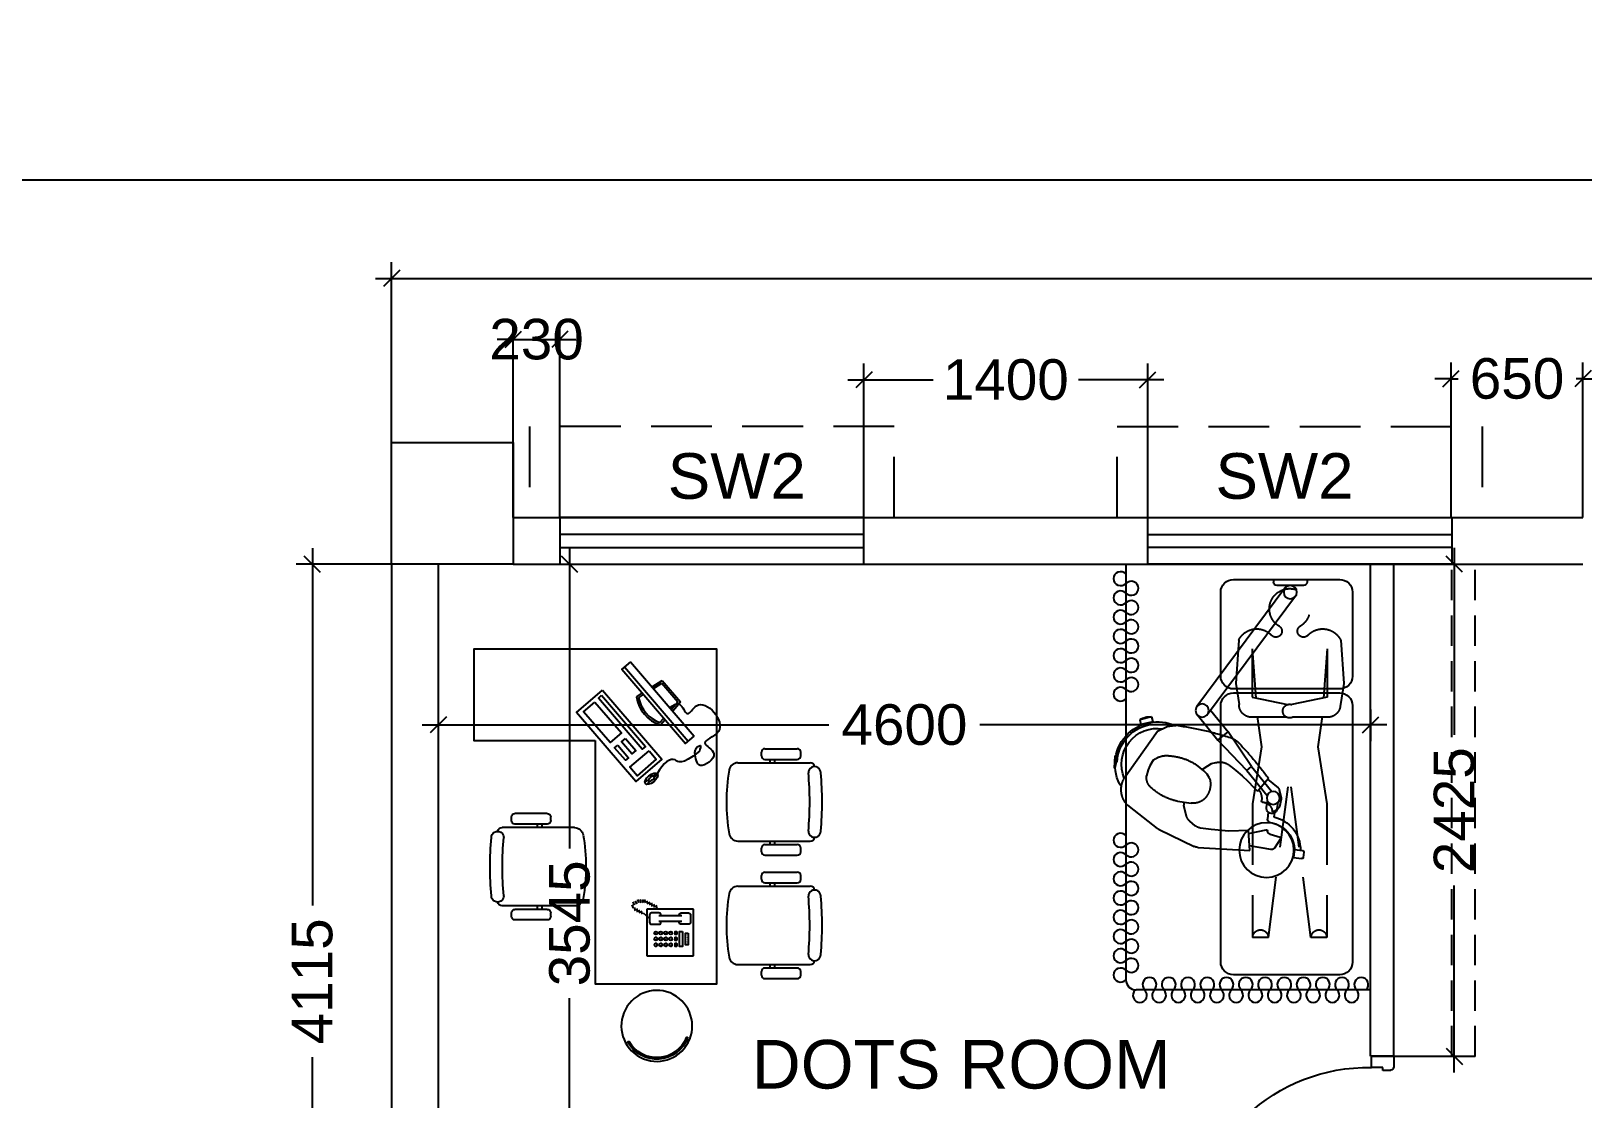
# Model space of a CAD drawing. Extents: x 6345096 to 6738923, y -6490958 to -6305885.
# Drawn here: x 6540260 to 6547917, y -6422281 to -6417014 of the extents above; entities that cross this region are included whole.
import ezdxf
from ezdxf.enums import TextEntityAlignment as Align

# ---------------------------------------------------------------- set-up
doc = ezdxf.new("R2010")
doc.units = 0
doc.header["$LTSCALE"] = 600
doc.header["$MEASUREMENT"] = 0
doc.header["$PDMODE"] = 35
doc.linetypes.add('DASHED', pattern=[0.75, 0.5, -0.25])
doc.linetypes.add('HIDDEN', pattern=[0.375, 0.25, -0.125])
doc.layers.get('0').update_dxf_attribs({"linetype": 'CONTINUOUS'})
doc.layers.get('Defpoints').update_dxf_attribs({"linetype": 'CONTINUOUS'})
for name, color, linetype in [('chajja', 7, 'CONTINUOUS'), ('DIM-TEXT', 8, 'CONTINUOUS'), ('DOOR', 32, 'CONTINUOUS'), ('furniture', 33, 'CONTINUOUS'), ('HS', 251, 'CONTINUOUS'), ('joinery', 7, 'CONTINUOUS'), ('LA-column', 3, 'CONTINUOUS'), ('REVISIONS', 6, 'CONTINUOUS'), ('TEXT', 6, 'CONTINUOUS'), ('Walls', 7, 'CONTINUOUS'), ('WIN', 151, 'CONTINUOUS'), ('Working Dim', 5, 'CONTINUOUS')]:
    doc.layers.add(name, color=color, linetype=linetype)
doc.styles.add('ari', font='arial.ttf')
doc.styles.add('ARIAL', font='arial.ttf')
doc.styles.add('RT', font='romant.shx')
doc.dimstyles.new('int. dim', dxfattribs={"dimtxt": 200, "dimasz": 80, "dimexe": 80, "dimexo": 0, "dimgap": 70, "dimtad": 0, "dimdec": 0, "dimzin": 12, "dimdsep": 46, "dimtxsty": 'ari', "dimblk": 'OBLIQUE', "dimcen": 2, "dimdle": 80, "dimclrd": 256, "dimclre": 256, "dimclrt": 6, "dimadec": 0, "dimazin": 0, "dimtfac": 1, "dimtdec": 0, "dimtix": 1, "dimtmove": 2, "dimatfit": 3, "dimfxl": 1, "dimtolj": 1, "dimtzin": 0, "dimlwd": -1, "dimlwe": -1, "dimarcsym": 0})
doc.dimstyles.new('TEXT', dxfattribs={"dimscale": 0, "dimtxt": 600, "dimasz": 300, "dimexe": 300, "dimexo": 30, "dimgap": 50, "dimtad": 0, "dimdec": 0, "dimzin": 0, "dimdsep": 46, "dimtxsty": 'RT', "dimblk": 'OBLIQUE', "dimcen": 0.09, "dimdle": 300, "dimclrd": 256, "dimclre": 256, "dimclrt": 170, "dimadec": 0, "dimazin": 0, "dimtfac": 1, "dimtdec": 0, "dimtofl": 0, "dimtmove": 2, "dimatfit": 3, "dimfxl": 1, "dimfrac": 2, "dimtolj": 1, "dimtzin": 0, "dimlwd": -1, "dimlwe": -1, "dimarcsym": 0})

# ---------------------------------------------------------------- blocks, each defined once
blk = doc.blocks.new('_Oblique')
at = {"color": 0, "linetype": 'ByBlock', "lineweight": -2}
blk.add_line((-0.5, -0.5), (0.5, 0.5), dxfattribs=at)
blk = doc.blocks.new('*D258')
at = {"layer": 'Defpoints', "color": 0, "linetype": 'Continuous', "transparency": 16777216}
for p in [(6572959.3, -6417748.1), (6531899.4, -6418433.8, -2.1), (6572959.3, -6418963.8, -0.3)]:
    blk.add_point(p, dxfattribs=at)
at = {"layer": 'DIM-TEXT', "transparency": 16777216}
for p, q in [((6531899.4, -6418433.8), (6531899.4, -6417448.1)), ((6572959.3, -6418963.8), (6572959.3, -6417448.1)), ((6531599.4, -6417748.1), (6548138.2, -6417748.1)), ((6573259.3, -6417748.1), (6556720.5, -6417748.1))]:
    blk.add_line(p, q, dxfattribs=at)
at = {"layer": 'DIM-TEXT', "linetype": 'Continuous', "transparency": 16777216, "xscale": 300, "yscale": 300, "zscale": 300, "rotation": 180}
blk.add_blockref('_Oblique', (6531899.4, -6417748.1), dxfattribs=at)
at = {"layer": 'DIM-TEXT', "linetype": 'Continuous', "transparency": 16777216, "xscale": 300, "yscale": 300, "zscale": 300}
blk.add_blockref('_Oblique', (6572959.3, -6417748.1), dxfattribs=at)
at = {"layer": 'DIM-TEXT', "color": 170, "linetype": 'Continuous', "transparency": 16777216, "insert": (6552429.4, -6417748.1), "char_height": 750, "attachment_point": 5, "style": 'ari'}
blk.add_mtext('\\A1;{\\H1.067x;OPD - T.B. / C.D.}', dxfattribs=at)
blk = doc.blocks.new('*D262')
at = {"layer": 'Defpoints', "color": 0, "linetype": 'Continuous', "transparency": 16777216}
for p in [(6572959.5, -6413895.7, 5.8), (6532049.4, -6414394.7, -1), (6572959.5, -6415772.4)]:
    blk.add_point(p, dxfattribs=at)
at = {"layer": 'DIM-TEXT', "transparency": 16777216}
for p, q in [((6572959.5, -6413895.7), (6572959.5, -6416072.4)), ((6532049.4, -6414394.7), (6532049.4, -6416072.4)), ((6531749.4, -6415772.4), (6537340.4, -6415772.4)), ((6573259.5, -6415772.4), (6570917.2, -6415772.4))]:
    blk.add_line(p, q, dxfattribs=at)
at = {"layer": 'DIM-TEXT', "linetype": 'Continuous', "transparency": 16777216, "xscale": 300, "yscale": 300, "zscale": 300, "rotation": 180}
blk.add_blockref('_Oblique', (6532049.4, -6415772.4), dxfattribs=at)
at = {"layer": 'DIM-TEXT', "linetype": 'Continuous', "transparency": 16777216, "xscale": 300, "yscale": 300, "zscale": 300}
blk.add_blockref('_Oblique', (6572959.5, -6415772.4), dxfattribs=at)
at = {"layer": 'DIM-TEXT', "color": 170, "linetype": 'Continuous', "transparency": 16777216, "insert": (6554128.8, -6415995.2), "char_height": 750, "attachment_point": 5, "style": 'ari'}
blk.add_mtext('\\A1;{\\H1.067x;RADIOLOGY (X-RAY,FLUOROSCOPY & ULTRASOUND ROOMS)}', dxfattribs=at)
blk = doc.blocks.new('*D776')
at = {"layer": 'Defpoints', "color": 0, "transparency": 16777216}
for p in [(6542656.5, -6419643.7, 2.1), (6542656.5, -6423186.2, 1.7), (6542917.7, -6423186.2)]:
    blk.add_point(p, dxfattribs=at)
at = {"layer": 'Working Dim', "transparency": 16777216}
for p, q in [((6542917.7, -6419563.7), (6542917.7, -6421045.6)), ((6542656.5, -6419643.7), (6542997.7, -6419643.7)), ((6542917.7, -6423266.2), (6542917.7, -6421784.3)), ((6542656.5, -6423186.2), (6542997.7, -6423186.2))]:
    blk.add_line(p, q, dxfattribs=at)
at = {"layer": 'Working Dim', "transparency": 16777216, "xscale": 80, "yscale": 80, "zscale": 80}
for p, rotation in [((6542917.7, -6419643.7), 90), ((6542917.7, -6423186.2), 270)]:
    blk.add_blockref('_Oblique', p, dxfattribs=dict(at, rotation=rotation))
at = {"layer": 'Working Dim', "color": 6, "transparency": 16777216, "insert": (6542917.7, -6421415), "char_height": 200, "attachment_point": 5, "rotation": 90, "style": 'ari'}
blk.add_mtext('\\A1;3545', dxfattribs=at)
blk = doc.blocks.new('*D1108')
at = {"layer": 'Defpoints', "color": 0, "transparency": 16777216}
for p in [(6572729.5, -6418233.7), (6542039.4, -6419043.7, 2.1), (6572729.5, -6419043.7)]:
    blk.add_point(p, dxfattribs=at)
at = {"layer": 'Working Dim', "transparency": 16777216}
for p, q in [((6542039.4, -6419043.7), (6542039.4, -6418153.7)), ((6572729.5, -6419043.7), (6572729.5, -6418153.7)), ((6541959.4, -6418233.7), (6556938.6, -6418233.7)), ((6572809.5, -6418233.7), (6557830.4, -6418233.7))]:
    blk.add_line(p, q, dxfattribs=at)
at = {"layer": 'Working Dim', "transparency": 16777216, "xscale": 80, "yscale": 80, "zscale": 80, "rotation": 180}
blk.add_blockref('_Oblique', (6542039.4, -6418233.7), dxfattribs=at)
at = {"layer": 'Working Dim', "transparency": 16777216, "xscale": 80, "yscale": 80, "zscale": 80}
blk.add_blockref('_Oblique', (6572729.5, -6418233.7), dxfattribs=at)
at = {"layer": 'Working Dim', "color": 6, "transparency": 16777216, "insert": (6557384.5, -6418233.7), "char_height": 200, "attachment_point": 5, "style": 'ari'}
blk.add_mtext('\\A1;30690', dxfattribs=at)
blk = doc.blocks.new('*D1109')
at = {"layer": 'Defpoints', "color": 0, "transparency": 16777216}
for p in [(6542869.4, -6418534.7), (6542639.4, -6419413.7, 2.1), (6542869.4, -6419413.8, -1.3)]:
    blk.add_point(p, dxfattribs=at)
at = {"layer": 'Working Dim', "transparency": 16777216}
for p, q in [((6542639.4, -6419413.7), (6542639.4, -6418454.7)), ((6542869.4, -6419413.8), (6542869.4, -6418454.7)), ((6542639.4, -6418534.7), (6542559.4, -6418534.7)), ((6542639.4, -6418534.7), (6542869.4, -6418534.7)), ((6542869.4, -6418534.7), (6542949.4, -6418534.7))]:
    blk.add_line(p, q, dxfattribs=at)
at = {"layer": 'Working Dim', "transparency": 16777216, "xscale": 80, "yscale": 80, "zscale": 80}
blk.add_blockref('_Oblique', (6542639.4, -6418534.7), dxfattribs=at)
at = {"layer": 'Working Dim', "transparency": 16777216, "xscale": 80, "yscale": 80, "zscale": 80, "rotation": 180}
blk.add_blockref('_Oblique', (6542869.4, -6418534.7), dxfattribs=at)
at = {"layer": 'Working Dim', "color": 6, "transparency": 16777216, "insert": (6542754.4, -6418534.7), "char_height": 200, "attachment_point": 5, "style": 'ari'}
blk.add_mtext('\\A1;230', dxfattribs=at)
blk = doc.blocks.new('*D1112')
at = {"layer": 'Defpoints', "color": 0, "transparency": 16777216}
for p in [(6546984.4, -6419643.3, 1.7), (6547282, -6419643.3), (6546984.4, -6422070.8, 1.7)]:
    blk.add_point(p, dxfattribs=at)
at = {"layer": 'Working Dim', "transparency": 16777216}
for p, q in [((6547282, -6419563.3), (6547282, -6420485.9)), ((6546984.4, -6419643.3), (6547362, -6419643.3)), ((6547282, -6422150.8), (6547282, -6421228.1)), ((6546984.4, -6422070.8), (6547362, -6422070.8))]:
    blk.add_line(p, q, dxfattribs=at)
at = {"layer": 'Working Dim', "transparency": 16777216, "xscale": 80, "yscale": 80, "zscale": 80}
for p, rotation in [((6547282, -6419643.3), 90), ((6547282, -6422070.8), 270)]:
    blk.add_blockref('_Oblique', p, dxfattribs=dict(at, rotation=rotation))
at = {"layer": 'Working Dim', "color": 6, "transparency": 16777216, "insert": (6547282, -6420857), "char_height": 200, "attachment_point": 5, "rotation": 90, "style": 'ari'}
blk.add_mtext('\\A1;2425', dxfattribs=at)
blk = doc.blocks.new('*D1229')
at = {"layer": 'Defpoints', "color": 0, "transparency": 16777216}
for p in [(6541648.4, -6419643.8), (6542039.4, -6419643.8, 2.6), (6542039.4, -6423758.7)]:
    blk.add_point(p, dxfattribs=at)
at = {"layer": 'Working Dim', "transparency": 16777216}
for p, q in [((6541648.4, -6419563.8), (6541648.4, -6421327.8)), ((6542039.4, -6419643.8), (6541568.4, -6419643.8)), ((6541648.4, -6423838.7), (6541648.4, -6422074.6)), ((6542039.4, -6423758.7), (6541568.4, -6423758.7))]:
    blk.add_line(p, q, dxfattribs=at)
at = {"layer": 'Working Dim', "transparency": 16777216, "xscale": 80, "yscale": 80, "zscale": 80}
for p, rotation in [((6541648.4, -6419643.8), 90), ((6541648.4, -6423758.7), 270)]:
    blk.add_blockref('_Oblique', p, dxfattribs=dict(at, rotation=rotation))
at = {"layer": 'Working Dim', "color": 6, "transparency": 16777216, "insert": (6541648.4, -6421701.2), "char_height": 200, "attachment_point": 5, "rotation": 90, "style": 'ari'}
blk.add_mtext('\\A1;4115', dxfattribs=at)
blk = doc.blocks.new('*D1230')
at = {"layer": 'Defpoints', "color": 0, "transparency": 16777216}
for p in [(6545769.4, -6418734), (6544369.4, -6419413.8, -1.3), (6545769.4, -6419413.7, 1.7)]:
    blk.add_point(p, dxfattribs=at)
at = {"layer": 'Working Dim', "transparency": 16777216}
for p, q in [((6544369.4, -6419413.8), (6544369.4, -6418654)), ((6545769.4, -6419413.7), (6545769.4, -6418654)), ((6544289.4, -6418734), (6544710.6, -6418734)), ((6545849.4, -6418734), (6545428.3, -6418734))]:
    blk.add_line(p, q, dxfattribs=at)
at = {"layer": 'Working Dim', "transparency": 16777216, "xscale": 80, "yscale": 80, "zscale": 80, "rotation": 180}
blk.add_blockref('_Oblique', (6544369.4, -6418734), dxfattribs=at)
at = {"layer": 'Working Dim', "transparency": 16777216, "xscale": 80, "yscale": 80, "zscale": 80}
blk.add_blockref('_Oblique', (6545769.4, -6418734), dxfattribs=at)
at = {"layer": 'Working Dim', "color": 6, "transparency": 16777216, "insert": (6545069.4, -6418734), "char_height": 200, "attachment_point": 5, "style": 'ari'}
blk.add_mtext('\\A1;1400', dxfattribs=at)
blk = doc.blocks.new('*D1231')
at = {"layer": 'Defpoints', "color": 0, "transparency": 16777216}
for p in [(6547916.9, -6418728.5), (6547266.4, -6419413.7, 1.7), (6547916.9, -6419413.7, 2.1)]:
    blk.add_point(p, dxfattribs=at)
at = {"layer": 'Working Dim', "transparency": 16777216}
for p, q in [((6547266.4, -6419413.7), (6547266.4, -6418648.5)), ((6547916.9, -6419413.7), (6547916.9, -6418648.5)), ((6547266.4, -6418728.5), (6547186.4, -6418728.5)), ((6547266.4, -6418728.5), (6547300.5, -6418728.5)), ((6547916.9, -6418728.5), (6547882.8, -6418728.5)), ((6547916.9, -6418728.5), (6547996.9, -6418728.5))]:
    blk.add_line(p, q, dxfattribs=at)
at = {"layer": 'Working Dim', "transparency": 16777216, "xscale": 80, "yscale": 80, "zscale": 80}
blk.add_blockref('_Oblique', (6547266.4, -6418728.5), dxfattribs=at)
at = {"layer": 'Working Dim', "transparency": 16777216, "xscale": 80, "yscale": 80, "zscale": 80, "rotation": 180}
blk.add_blockref('_Oblique', (6547916.9, -6418728.5), dxfattribs=at)
at = {"layer": 'Working Dim', "color": 6, "transparency": 16777216, "insert": (6547591.7, -6418728.5), "char_height": 200, "attachment_point": 5, "style": 'ari'}
blk.add_mtext('\\A1;650', dxfattribs=at)
blk = doc.blocks.new('1000')
at = {"layer": 'DOOR'}
for p, q in [((0, -100), (0, 0)), ((0, 0), (49.7, 0)), ((49.7, 0), (49.7, -2.2)), ((63.2, -49.5), (49.7, -49.5)), ((49.7, -49.5), (49.7, -100)), ((63.2, -13.5), (61, -13.5)), ((63.2, -13.5), (63.2, -49.5)), ((836.8, -13.5), (836.8, -49.5)), ((836.8, -13.5), (839, -13.5)), ((836.8, -49.5), (850.3, -49.5)), ((850.3, 0), (850.3, -2.2)), ((900, 0), (850.3, 0)), ((850.3, -49.5), (850.3, -100)), ((900, -100), (900, 0)), ((49.7, -100), (0, -100)), ((49.7, -100), (49.7, -900.6)), ((100.2, -100), (49.7, -100)), ((100.2, -900.6), (100.2, -100)), ((850.3, -100), (900, -100)), ((49.7, -900.6), (100.2, -900.6))]:
    blk.add_line(p, q, dxfattribs=at)
for centre, major_axis, start_param, end_param in [((49.7, -13.5), (-7.95, 7.95), 3.926991, 5.497787), ((850.3, -13.5), (7.95, 7.95), 0.785398, 2.356194)]:
    blk.add_ellipse(centre, major_axis=major_axis, ratio=1, start_param=start_param, end_param=end_param, dxfattribs=at)
at = {"layer": 'DOOR', "color": 145}
blk.add_ellipse((64.3, -115.3), major_axis=(-519.7, 589.8), ratio=1, start_param=2.464943, end_param=4.009476, dxfattribs=at)
blk = doc.blocks.new('*D1795')
at = {"layer": 'Defpoints', "color": 0, "transparency": 16777216}
for p in [(6542269.4, -6420359.9), (6546869.4, -6420359.9, 1.7), (6546869.4, -6420435.8)]:
    blk.add_point(p, dxfattribs=at)
at = {"layer": 'Working Dim', "transparency": 16777216}
for p, q in [((6542269.4, -6420359.9), (6542269.4, -6420515.8)), ((6546869.4, -6420359.9), (6546869.4, -6420515.8)), ((6542189.4, -6420435.8), (6544197.1, -6420435.8)), ((6546949.4, -6420435.8), (6544941.8, -6420435.8))]:
    blk.add_line(p, q, dxfattribs=at)
at = {"layer": 'Working Dim', "transparency": 16777216, "xscale": 80, "yscale": 80, "zscale": 80, "rotation": 180}
blk.add_blockref('_Oblique', (6542269.4, -6420435.8), dxfattribs=at)
at = {"layer": 'Working Dim', "transparency": 16777216, "xscale": 80, "yscale": 80, "zscale": 80}
blk.add_blockref('_Oblique', (6546869.4, -6420435.8), dxfattribs=at)
at = {"layer": 'Working Dim', "color": 6, "transparency": 16777216, "insert": (6544569.4, -6420435.8), "char_height": 200, "attachment_point": 5, "style": 'ari'}
blk.add_mtext('\\A1;4600', dxfattribs=at)
blk = doc.blocks.new('A$C75CE7277')
at = {"layer": 'furniture'}
for p, q in [((164.9, 368), (173.5, 425.3)), ((173.5, 425.3), (312.5, 425.3)), ((174.9, 366.5), (182.3, 415.1)), ((182.3, 415.1), (303.8, 415.1)), ((311.1, 366.5), (303.8, 415.1)), ((321.1, 368), (312.5, 425.3)), ((0, 366.5), (486, 366.5)), ((0, 328), (486, 328)), ((151, 276.3), (156.3, 311.3)), ((162, 281.4), (166.3, 309.8)), ((324, 281.4), (319.7, 309.8)), ((335, 276.3), (329.7, 311.3))]:
    blk.add_line(p, q, dxfattribs=at)
blk.add_lwpolyline([(0, 366.5), (0, 309.8), (486, 309.8), (486, 366.5)], dxfattribs=at)
for points in [[(16.8, 170.4), (469.2, 170.4), (469.2, 0), (16.8, 0)], [(33.1, 150.1), (368, 150.1), (368, 128.6), (33.1, 128.6)], [(36.9, 102.3), (239, 102.3), (239, 28.6), (36.9, 28.6)], [(272.6, 100.6), (351.4, 100.6), (351.4, 73.9), (272.6, 73.9)], [(395.2, 149.3), (450.8, 149.3), (450.8, 23.5), (395.2, 23.5)], [(273, 49.4), (355.1, 49.4), (355.1, 29.5), (273, 29.5)]]:
    blk.add_lwpolyline(points, close=True, dxfattribs=at)
for centre, radius, start, end in [((243, 418.7), 169.5, 237.13025, 302.86975), ((243, 418.7), 159.4, 239.46113, 300.53887), ((489.9, 66.1), 13.2, 37.53467, 89.17477), ((526.4, 66.1), 13.3, 89.25987, 139.57731)]:
    blk.add_arc(centre, radius, start, end, dxfattribs=at)
for centre, major_axis, ratio in [((508.2, 67.5), (-0.5, -38), 0.504094), ((508.6, 93.5), (-0.2, -12), 0.321688), ((508.4, 89.7), (-0.03, -4.1), 0.266102)]:
    blk.add_ellipse(centre, major_axis=major_axis, ratio=ratio, dxfattribs=at)
for points in [[(300.6, 366.5), (318.7, 414), (379.3, 414), (379.3, 472.2), (547.5, 472.2), (547.5, 383.5), (615.5, 383.5), (615.5, 294.8), (550.5, 316.5)], [(550.5, 316.5), (537.8, 336.7), (541, 358.3), (559.8, 337.1)], [(505.3, 86.6), (500.3, 74.4), (503.5, 48.2), (499.4, 33.4)], [(511.6, 86.5), (516.3, 74.7), (512.3, 48.1), (516.1, 33.2)]]:
    blk.add_spline(points, degree=3, dxfattribs=at)
blk.add_open_spline([(559.8, 337.1), (556.6, 218.6), (490.6, 234.2), (486.6, 163.4), (508.7, 105.5)], degree=3, knots=[0, 0, 0, 0, 1.558339, 3.964451, 3.964451, 3.964451, 3.964451], dxfattribs=at)
blk = doc.blocks.new('A$C5D0630F4')
at = {"layer": 'furniture', "color": 8}
for p, q in [((-836.8, 1624.8), (-996.6, 1624.8)), ((-702.9, 1555.2), (-1060, 1555.2)), ((-1013.8, 1607.6), (-1013.8, 1589.5)), ((-836.8, 1572.3), (-996.6, 1572.3)), ((-885.4, 1572.3), (-885.4, 1555.2)), ((-862.1, 1572.3), (-862.1, 1555.2)), ((-819.6, 1607.6), (-819.6, 1589.5)), ((-484.4, 1512.3), (-484.4, 1282.3)), ((-254.1, 1512.3), (-484.4, 1512.3)), ((-254.1, 1282.3), (-254.1, 1512.3)), ((-427.3, 1342.6), (-313, 1342.6)), ((-427.3, 1314.5), (-313, 1314.5)), ((-267.8, 1328.5), (-237.9, 1302)), ((-232.3, 1307.6), (-226.7, 1290.8)), ((-221.1, 1302), (-215.5, 1285.2)), ((219.7, 1318.3), (219.7, 1300.2)), ((236.9, 1335.5), (396.7, 1335.5)), ((413.9, 1318.3), (413.9, 1300.2)), ((-484.4, 1282.3), (-254.1, 1282.3)), ((-305.2, 1279.6), (-299.6, 1262.7)), ((-294, 1274), (-288.4, 1257.1)), ((-282.8, 1268.3), (-277.1, 1251.5)), ((-271.5, 1262.7), (-265.9, 1245.9)), ((-260.3, 1257.1), (-254.7, 1240.3)), ((-249.1, 1251.5), (-243.5, 1234.7)), ((-237.9, 1251.5), (-232.3, 1234.7)), ((-226.7, 1251.5), (-221.1, 1234.7)), ((-215.5, 1251.5), (-209.9, 1234.7)), ((-209.9, 1296.4), (-204.3, 1279.6)), ((-204.3, 1257.1), (-198.7, 1240.3)), ((-198.7, 1290.8), (-193.1, 1274)), ((-193.1, 1262.7), (-187.5, 1245.9)), ((-188.1, 1277.2), (-182.5, 1260.4)), ((103, 1265.9), (460.1, 1265.9)), ((236.9, 1283), (396.7, 1283)), ((262.2, 1283), (262.2, 1265.9)), ((285.5, 1283), (285.5, 1265.9)), ((-702.9, 1169.1), (-1060, 1169.1)), ((-836.8, 1152), (-996.6, 1152)), ((-885.4, 1169.1), (-885.4, 1152)), ((-862.1, 1169.1), (-862.1, 1152)), ((-1013.8, 1134.9), (-1013.8, 1116.7)), ((-836.8, 1099.5), (-996.6, 1099.5)), ((-819.6, 1134.9), (-819.6, 1116.7)), ((-1013.8, 998.8), (-1013.8, 980.6)), ((-836.8, 1015.9), (-996.6, 1015.9)), ((-819.6, 998.8), (-819.6, 980.6)), ((-702.9, 946.3), (-1060, 946.3)), ((-836.8, 963.4), (-996.6, 963.4)), ((-885.4, 963.4), (-885.4, 946.3)), ((-862.1, 963.4), (-862.1, 946.3)), ((103, 879.8), (460.1, 879.8)), ((219.7, 845.6), (219.7, 827.4)), ((236.9, 862.7), (396.7, 862.7)), ((262.2, 879.8), (262.2, 862.7)), ((285.5, 879.8), (285.5, 862.7)), ((413.9, 845.6), (413.9, 827.4)), ((236.9, 810.2), (396.7, 810.2)), ((-702.9, 560.2), (-1060, 560.2)), ((-836.8, 543.2), (-996.6, 543.2)), ((-885.4, 560.2), (-885.4, 543.2)), ((-862.1, 560.2), (-862.1, 543.2)), ((-1013.8, 526), (-1013.8, 507.8)), ((-836.8, 490.7), (-996.6, 490.7)), ((-819.6, 526), (-819.6, 507.8))]:
    blk.add_line(p, q, dxfattribs=at)
blk.add_lwpolyline([(0, 449.8), (0, 1649.8), (-599.9, 1649.8), (-599.9, 0), (599.9, 0), (599.9, 449.8), (0, 449.8)], dxfattribs=at)
at = {"layer": 'furniture', "color": 8, "elevation": 0}
for points in [[(-458.8, 1400.4), (-458.8, 1457.3), (-445.7, 1457.3), (-445.7, 1400.4)], [(-430.1, 1391.6), (-430.1, 1466.1), (-415.1, 1466.1), (-415.1, 1391.6)]]:
    blk.add_lwpolyline(points, close=True, dxfattribs=at)
at = {"layer": 'furniture', "color": 8}
for points in [[(-401.5, 1452.1), (-401.5, 1464.1, -0.414214), (-399.5, 1466.1), (-395.5, 1466.1, -0.414214), (-393.5, 1464.1), (-393.5, 1452.1, -0.414214), (-395.5, 1450.1), (-399.5, 1450.1, -0.414214)], [(-401.5, 1422.8), (-401.5, 1434.8, -0.414214), (-399.5, 1436.8), (-395.5, 1436.8, -0.414214), (-393.5, 1434.8), (-393.5, 1422.8, -0.414214), (-395.5, 1420.8), (-399.5, 1420.8, -0.414214)], [(-401.5, 1393.6), (-401.5, 1405.6, -0.414214), (-399.5, 1407.6), (-395.5, 1407.6, -0.414214), (-393.5, 1405.6), (-393.5, 1393.6, -0.414214), (-395.5, 1391.6), (-399.5, 1391.6, -0.414214)]]:
    blk.add_lwpolyline(points, format="xyb", close=True, dxfattribs=at)
for points in [[(-413.9, 1314.5), (-413.9, 1310.3, -0.414241), (-423.9, 1300.3), (-459.9, 1300.3, -0.414186), (-469.9, 1310.3), (-469.9, 1346.8, -0.414241), (-459.9, 1356.8), (-423.9, 1356.8, -0.414186), (-413.9, 1346.8), (-413.9, 1342.5)], [(-323.9, 1314.5), (-323.9, 1310.3, 0.414241), (-313.9, 1300.3), (-277.8, 1300.3, 0.414186), (-267.8, 1310.3), (-267.8, 1346.8, 0.414241), (-277.8, 1356.8), (-313.9, 1356.8, 0.414186), (-323.9, 1346.8), (-323.9, 1342.5)]]:
    blk.add_lwpolyline(points, format="xyb", dxfattribs=at)
for centre in [(-372.1, 1458.1), (-347.6, 1458.1), (-323.1, 1458.1), (-298.6, 1458.1), (-372.1, 1428.8), (-372.1, 1399.6), (-347.6, 1428.8), (-347.6, 1399.6), (-323.1, 1428.8), (-323.1, 1399.6), (-298.6, 1428.8), (-298.6, 1399.6)]:
    blk.add_circle(centre, 8, dxfattribs=at)
at = {"layer": 'furniture', "color": 8, "extrusion": (0, 0, -1)}
for centre, major_axis, start_param, end_param in [((-303.3, 1857.9), (-154.9, 81.5), 1.871765232713639, 8.154950539893225), ((-303.3, 1857.9), (-88.8, 137.9), -0.622969, 1.625443), ((-303.3, 1857.9), (48.2, 149), -1.507903, 0.740509), ((-452.3, 1916.9), (3.35, 1.56), 0.857963, 3.90553), ((-164.8, 1938.7), (2.9, 2.9), 0.714732, 2.963144), ((236.9, 1318.3), (12.1, 12.1), 3.926991, 5.497787), ((396.7, 1318.3), (-12.1, 12.1), 0.785398, 2.356194), ((982.6, 1072.9), (-8.6, 935.9), 4.553487, 4.889738), ((103, 1222.2), (-11.2, 42.3), -1.143999, 0.258671), ((236.9, 1300.2), (-12.1, 12.1), 3.926991, 5.497787), ((396.7, 1300.2), (12.1, 12.1), 0.785398, 2.356194), ((482, 1216.6), (-21.7, 21.7), 5.497787, 8.63938), ((460.1, 1244), (-15.5, 15.5), 0.785398, 2.207354), ((-1096.9, 1072.8), (-11.3, 1554.9), 1.485447, 1.670639), ((-1083.5, 1072.8), (-1599.3, 104.6), 2.986466, 3.166126), ((482, 929.2), (-21.7, 21.7), 2.356194, 5.497787), ((103, 923.6), (15.6, 40.9), 2.777366, 4.180037), ((236.9, 845.6), (12.1, 12.1), 3.926991, 5.497787), ((396.7, 845.6), (-12.1, 12.1), 0.785398, 2.356194), ((460.1, 901.7), (15.5, 15.5), 0.934239, 2.356194), ((236.9, 827.4), (-12.1, 12.1), 3.926991, 5.497787), ((396.7, 827.4), (12.1, 12.1), 0.785398, 2.356194)]:
    blk.add_ellipse(centre, major_axis=major_axis, ratio=1, start_param=start_param, end_param=end_param, dxfattribs=at)
at = {"layer": 'furniture', "color": 8}
for centre, major_axis, start_param, end_param in [((-996.6, 1607.6), (12.1, 12.1), 0.785398, 2.356194), ((-836.8, 1607.6), (-12.1, 12.1), 3.926991, 5.497787), ((-1081.9, 1505.9), (21.7, 21.7), 5.497787, 8.63938), ((-1060, 1533.3), (15.5, 15.5), 0.785398, 2.207354), ((-996.6, 1589.5), (-12.1, 12.1), 0.785398, 2.356194), ((-836.8, 1589.5), (12.1, 12.1), 3.926991, 5.497787), ((-702.9, 1511.5), (11.2, 42.3), -1.143999, 0.258671), ((483.6, 1362.1), (1599.3, 104.6), 2.986466, 3.166126), ((497, 1362.1), (11.3, 1554.9), 1.485447, 1.670639), ((-1582.5, 1362.2), (8.6, 935.9), 4.553487, 4.889738), ((-1081.9, 1218.5), (21.7, 21.7), 2.356194, 5.497787), ((-1060, 1191), (15.5, 15.5), 2.505035, 3.926991), ((-996.6, 1134.9), (12.1, 12.1), 0.785398, 2.356194), ((-836.8, 1134.9), (-12.1, 12.1), 3.926991, 5.497787), ((-702.9, 1212.9), (-15.6, 40.9), 2.777366, 4.180037), ((-996.6, 1116.7), (-12.1, 12.1), 0.785398, 2.356194), ((-836.8, 1116.7), (12.1, 12.1), 3.926991, 5.497787), ((-996.6, 998.8), (12.1, 12.1), 0.785398, 2.356194), ((-836.8, 998.8), (-12.1, 12.1), 3.926991, 5.497787), ((-1081.9, 897), (21.7, 21.7), 5.497787, 8.63938), ((-1060, 924.5), (15.5, 15.5), 0.785398, 2.207354), ((-996.6, 980.6), (-12.1, 12.1), 0.785398, 2.356194), ((-836.8, 980.6), (12.1, 12.1), 3.926991, 5.497787), ((-702.9, 902.6), (11.2, 42.3), -1.143999, 0.258671), ((483.6, 753.2), (1599.3, 104.6), 2.986466, 3.166126), ((497, 753.2), (11.3, 1554.9), 1.485447, 1.670639), ((-1582.5, 753.3), (8.6, 935.9), 4.553487, 4.889738), ((-1081.9, 609.6), (21.7, 21.7), 2.356194, 5.497787), ((-1060, 582.1), (15.5, 15.5), 2.505035, 3.926991), ((-996.6, 526), (12.1, 12.1), 0.785398, 2.356194), ((-836.8, 526), (-12.1, 12.1), 3.926991, 5.497787), ((-702.9, 604), (-15.6, 40.9), 2.777366, 4.180037), ((-996.6, 507.8), (-12.1, 12.1), 0.785398, 2.356194), ((-836.8, 507.8), (12.1, 12.1), 3.926991, 5.497787)]:
    blk.add_ellipse(centre, major_axis=major_axis, ratio=1, start_param=start_param, end_param=end_param, dxfattribs=at)
at = {"layer": 'furniture', "color": 8, "extrusion": (0, 0, -1), "xscale": -0.9944751381987783, "yscale": 0.9944751379080117, "zscale": -0.9944751381987783, "rotation": 229.3852815551396}
blk.add_blockref('A$C75CE7277', (-103.5, 298.9), dxfattribs=at)
at = {"layer": 'furniture', "color": 8, "style": 'ARIAL'}
for s, height, p in [('S.S.CONSULTANTS', 4.234, (-450, 1401.2, 0)), ('3', 8.57, (-367.7, 1454, 0)), ('6', 8.57, (-343.2, 1454, 0)), ('9', 8.57, (-318.7, 1454, 0)), ('#', 8.57, (-294.2, 1455.5, 0)), ('2', 8.57, (-367.7, 1424.8, 0)), ('1', 8.57, (-367.7, 1395.6, 0)), ('5', 8.57, (-343.2, 1424.8, 0)), ('4', 8.57, (-343.2, 1395.6, 0)), ('8', 8.57, (-318.7, 1424.8, 0)), ('7', 8.57, (-318.7, 1395.6, 0)), ('0', 8.57, (-294.2, 1424.8, 0)), ('*', 8.57, (-291.7, 1397.1, 0))]:
    blk.add_text(s, height=height, rotation=90, dxfattribs=at).set_placement(p)
blk = doc.blocks.new('A$C3D630BD9')
at = {"layer": 'furniture', "color": 8}
for p, q in [((-363.1, 0), (-363.1, -12.8)), ((-345.9, -30), (-215.2, -30)), ((-254.5, -43.1), (179.9, -626.7)), ((-198.1, 0), (-198.1, -12.8)), ((-306.6, -81.9), (127.7, -665.5)), ((113.2, -644.5), (26.2, -751.8)), ((179, -666.6), (76.7, -792.7)), ((404.2, -677.6), (398.2, -701.8)), ((404.2, -677.6), (462.4, -691.8)), ((-90, -922.7), (26.2, -751.8)), ((76.7, -792.7), (26.2, -751.8)), ((398.2, -701.8), (456.5, -716.1)), ((419.2, -717.1), (421.5, -707.4)), ((462.4, -691.8), (456.5, -716.1)), ((-66.7, -941.6), (76.7, -792.7)), ((574.2, -900.4), (584.2, -899.9)), ((585.8, -930.6), (582.8, -870.7)), ((-90, -922.7), (-190.1, -1046.1)), ((-66.7, -941.6), (-166.8, -1065)), ((-66.7, -941.6), (-90, -922.7)), ((-216.3, -1131), (-220.4, -1098.8)), ((-172.3, -1147.6), (-167.9, -1181.9)), ((-163.5, -1124.3), (-167.6, -1092.1)), ((-202, -1151.4), (-199.5, -1171.5)), ((-347.9, -1345.4), (-344.6, -1370.9)), ((-300.8, -1332.2), (-341.7, -1337.4)), ((-295.8, -1371.9), (-336.6, -1377.1))]:
    blk.add_line(p, q, dxfattribs=at)
at = {"layer": 'furniture', "color": 8, "linetype": 'DASHED'}
for p, q in [((-529.2, -298.8), (-544.3, -513.3)), ((-26.3, -298.8), (-11.2, -513.3)), ((-462.4, -342.6), (-444.2, -584.9)), ((-462.4, -342.6), (-462.4, -581)), ((-93.1, -342.6), (-111.3, -584.9)), ((-93.1, -342.6), (-93.1, -581)), ((-544.3, -513.3), (-527.7, -617.4)), ((-11.2, -513.3), (-27.7, -617.4)), ((-462.4, -581), (-289, -617.5)), ((-93.1, -581), (-266.2, -617.4)), ((-465.2, -679.9), (-292.3, -679.9)), ((-438.1, -675.2), (-417.3, -825.3)), ((-262.7, -679.9), (-90.2, -679.9)), ((-117.4, -675.2), (-138.2, -825.3)), ((-417.3, -825.3), (-460.9, -1107.3)), ((-138.2, -825.3), (-94.6, -1107.3)), ((-382.8, -1766.6), (-277.7, -963)), ((-172.7, -1766.6), (-277.7, -963)), ((-460.9, -1107.3), (-460.9, -1766.6)), ((-94.6, -1107.3), (-94.6, -1766.6)), ((-460.9, -1766.6), (-382.8, -1766.6)), ((-172.7, -1766.6), (-94.6, -1766.6))]:
    blk.add_line(p, q, dxfattribs=at)
at = {"layer": 'furniture', "color": 8}
for points in [[(-525, 0, 0.414214), (-587.5, -62.5), (-587.5, -477.5, 0.414214), (-525, -540), (0, -540, 0.414214), (62.5, -477.5), (62.5, -62.5, 0.414214), (0, 0)], [(-525, -1950), (0, -1950, 0.414214), (62.5, -1887.5), (62.5, -622.5, 0.414214), (0, -560), (-525, -560, 0.414214), (-587.5, -622.5), (-587.5, -1887.5, 0.414214)]]:
    blk.add_lwpolyline(points, format="xyb", close=True, dxfattribs=at)
at = {"layer": 'furniture', "color": 8, "linetype": 'DASHED'}
for points in [[(154.2, -937.9), (126.8, -919.7), (107.9, -908.6), (86.6, -903.2, 0.246109), (14.4, -920.5), (12.6, -922), (-12.4, -942), (-43.7, -969.4), (-71.1, -995), (-100.7, -1026.5), (-118.3, -1045.1), (-172.6, -979.8, -0.025572), (-28.1, -807.4, -0.12826), (14.5, -780.2, -0.043408), (272.4, -721.1), (327.1, -726.8), (374.7, -749.7), (539.2, -982, -0.327906), (523.7, -1112.1), (514.9, -1119.3), (375.8, -1228.2, -0.054318), (366.6, -1233.9), (193.1, -1317.1, -0.097498), (174.4, -1321.9), (-80.5, -1336.8), (-73.9, -1238.9), (22.4, -1241.5), (109.5, -1233.6), (162.7, -1226.4, 0.141399), (188.1, -1215.2), (215.2, -1192.5, 0.153306), (231.3, -1167.3), (245.2, -1116.1), (241, -1099.1)], [(181.8, -914.8, -0.128062), (310.7, -870.4, -0.215717), (395.8, -891.9), (411.7, -918.6), (420.2, -938.9), (428, -968.9, -0.242433), (408.5, -1024.6, -0.136513), (275.8, -1094.3), (207.8, -1102.7, -0.297129), (130.8, -1067.4, -0.138986), (113.2, -1011.8, -0.105167), (118.5, -979.7), (129.6, -960.8), (146.5, -944.2), (181.9, -915.2)], [(-168.3, -985.2), (-220.7, -1027.8, 0.166504), (-225.8, -1036), (-235.5, -1077.5, 0.116666), (-235.5, -1084.4), (-226.7, -1121, 0.181583), (-220.8, -1129.7), (-199.3, -1144.9, 0.566275), (-191.5, -1141.5, -0.372711), (-143.5, -1098.5, 0.458371), (-138.7, -1092.7, -0.210622), (-124.6, -1037.4)], [(-75.2, -1253.3), (-161, -1234.6, 0.445833), (-168, -1239.6), (-168.2, -1241.8, -0.30427), (-180.6, -1256.5), (-229.9, -1270.7, 0.509983), (-233.1, -1279.5), (-202.2, -1324.9, 0.292523), (-185.1, -1332.3), (-79.3, -1314.7)]]:
    blk.add_lwpolyline(points, format="xyb", dxfattribs=at)
at = {"layer": 'furniture', "color": 8}
for centre, radius in [((-280.6, -62.5), 32.5), ((153.8, -646.1), 32.5), ((-196.3, -1077.6), 32.1), ((-163.5, -1334.9), 135)]:
    blk.add_circle(centre, radius, dxfattribs=at)
at = {"layer": 'furniture', "color": 8, "linetype": 'DASHED'}
for centre, radius, start, end in [((-277.7, -145.2), 100, 299.30373, 240.69627), ((-440.3, -343.1), 99.3, 41.53035, 153.48915), ((-337.8, -240.5), 46.3, 217.5254, 241.04949), ((-345.8, -255.1), 29.7, 240.89968, 49.95629), ((-209.7, -255.1), 29.7, 130.04371, 299.10032), ((-217.7, -240.5), 46.3, 298.95051, 322.4746), ((-115.2, -343.1), 99.3, 26.51085, 131.48844), ((-465.2, -617.4), 62.5, 180, 270), ((-277.5, -649.4), 33.9, 244.07473, 109.76254), ((-90.2, -617.4), 62.5, 270, 0), ((-421.9, -1766.6), 38.4, 0, 180), ((-133.6, -1766.6), 38.4, 0, 180)]:
    blk.add_arc(centre, radius, start, end, dxfattribs=at)
at = {"layer": 'furniture', "color": 8}
for centre, radius, start, end in [((-345.9, -12.8), 17.2, 180, 270), ((-215.2, -12.8), 17.2, 270, 0), ((412.5, -769.7), 92.5, 57.33828, 95.18757), ((374.6, -912.1), 210, 328.04544, 115.37883), ((374.6, -912.1), 177.5, 337.25718, 98.73335), ((448.1, -624), 92.5, 237.33828, 275.18757), ((374.6, -912.1), 200, 3.33398, 77.096), ((671.7, -896.2), 92.5, 164.00923, 201.85852), ((-189.9, -1127.7), 26.6, 187.25978, 7.25978), ((-163.5, -1334.9), 167.3, 102.40385, 180.39382), ((-163.5, -1334.9), 137.3, 97.25978, 195.63577), ((-182.8, -1183.8), 15, 277.25978, 7.25978), ((-340.8, -1344.5), 7.13, 97.25978, 187.25978), ((-337.5, -1370), 7.13, 187.25978, 277.25978)]:
    blk.add_arc(centre, radius, start, end, dxfattribs=at)
blk = doc.blocks.new('A$C599E3A40')
at = {"layer": 'furniture', "color": 8}
for p, q in [((0, 0), (-2050, 0)), ((-2100, -1200.5), (-2100, -50))]:
    blk.add_line(p, q, dxfattribs=at)
blk.add_arc((-2050, -50), 50, 90, 180, dxfattribs=at)
for centre, major_axis, start_param, end_param in [((-2026.3, 26.1), (0, -36), 7.043597, 11.805959), ((-1931.3, 26.1), (0, -36), 7.043597, 11.805959), ((-1836.3, 26.1), (0, -36), 7.043597, 11.805959), ((-1741.3, 26.1), (0, -36), 7.043597, 11.805959), ((-1646.4, 26.1), (0, -36), 7.043597, 11.805959), ((-1551.4, 26.1), (0, -36), 7.043597, 11.805959), ((-1456.4, 26.1), (0, -36), 7.043597, 11.805959), ((-1361.4, 26.1), (0, -36), 7.043597, 11.805959), ((-640.9, 26.1), (0, -36), 7.043597, 11.805959), ((-545.9, 26.1), (0, -36), 7.043597, 11.805959), ((-450.9, 26.1), (0, -36), 7.043597, 11.805959), ((-355.9, 26.1), (0, -36), 7.043597, 11.805959), ((-261, 26.1), (0, -36), 7.043597, 11.805959), ((-166, 26.1), (0, -36), 7.043597, 11.805959), ((-71, 26.1), (0, -36), 7.043597, 11.805959), ((-2126.1, -68.7), (36, 0), 7.043597, 11.805959), ((-1978.8, -26.1), (0, -36), 10.185189, 14.947552), ((-1883.8, -26.1), (0, -36), 10.185189, 14.947552), ((-1788.8, -26.1), (0, -36), 10.185189, 14.947552), ((-1693.8, -26.1), (0, -36), 10.185189, 14.947552), ((-1598.9, -26.1), (0, -36), 10.185189, 14.947552), ((-1503.9, -26.1), (0, -36), 10.185189, 14.947552), ((-1408.9, -26.1), (0, -36), 10.185189, 14.947552), ((-593.4, -26.1), (0, -36), 10.185189, 14.947552), ((-498.4, -26.1), (0, -36), 10.185189, 14.947552), ((-403.4, -26.1), (0, -36), 10.185189, 14.947552), ((-308.5, -26.1), (0, -36), 10.185189, 14.947552), ((-213.5, -26.1), (0, -36), 10.185189, 14.947552), ((-118.5, -26.1), (0, -36), 10.185189, 14.947552), ((-2126.1, -163.7), (36, 0), 7.043597, 11.805959), ((-2073.9, -116.2), (36, 0), 10.185189, 14.947552), ((-2126.1, -258.7), (36, 0), 7.043597, 11.805959), ((-2073.9, -211.2), (36, 0), 10.185189, 14.947552), ((-2073.9, -306.2), (36, 0), 10.185189, 14.947552), ((-2126.1, -353.6), (36, 0), 7.043597, 11.805959), ((-2073.9, -401.1), (36, 0), 10.185189, 14.947552), ((-2126.1, -448.6), (36, 0), 7.043597, 11.805959), ((-2073.9, -496.1), (36, 0), 10.185189, 14.947552), ((-2126.1, -543.6), (36, 0), 7.043597, 11.805959), ((-2126.1, -638.6), (36, 0), 7.043597, 11.805959), ((-2073.9, -591.1), (36, 0), 10.185189, 14.947552), ((-2073.9, -686.1), (36, 0), 10.185189, 14.947552), ((-2126.1, -733.6), (36, 0), 7.043597, 11.805959), ((-2073.9, -781), (36, 0), 10.185189, 14.947552), ((-2126.1, -828.5), (36, 0), 7.043597, 11.805959), ((-2073.9, -876), (36, 0), 10.185189, 14.947552), ((-2126.1, -923.5), (36, 0), 7.043597, 11.805959), ((-2126.1, -1018.5), (36, 0), 7.043597, 11.805959), ((-2073.9, -971), (36, 0), 10.185189, 14.947552), ((-2073.9, -1066), (36, 0), 10.185189, 14.947552), ((-2126.1, -1113.5), (36, 0), 7.043597, 11.805959), ((-2073.9, -1160.9), (36, 0), 10.185189, 14.947552)]:
    blk.add_ellipse(centre, major_axis=major_axis, ratio=0.956121, start_param=start_param, end_param=end_param, dxfattribs=at)
blk = doc.blocks.new('A$C2CD672AE')
at = {"layer": 'Walls', "color": 8, "linetype": 'HIDDEN'}
for p, q in [((12320.1, 37010.2), (17597.6, 37010.2)), ((11720.1, 36780.2), (11720.1, 31635.2)), ((11950.1, 36780.2), (11950.1, 30215.2)), ((12320.1, 36780.2), (17597.6, 36780.2)), ((17065.1, 34352.7, 1.7), (16950.1, 34352.7, 1.7))]:
    blk.add_line(p, q, dxfattribs=at)
at = {"layer": 'Walls', "color": 8, "linetype": 'HIDDEN', "extrusion": (0.000145144, -2.25336e-17, 1)}
blk.add_line((16950.1, 34352.7, 1.7), (16950.1, 36780.2, 1.7), dxfattribs=at)
at = {"layer": 'Walls', "color": 8, "linetype": 'HIDDEN', "extrusion": (-0.000145144, -2.25159e-17, 1)}
blk.add_line((17065.1, 34352.7, 1.7), (17065.1, 36780.2, 1.7), dxfattribs=at)

msp = doc.modelspace()

# ---------------------------------------------------------------- linework, layer by layer
at = {"layer": 'chajja', "color": 7, "linetype": 'DASHED'}
for points, elevation in [([(6544519.437, -6419413.767), (6544519.436, -6418963.767), (6542719.436, -6418963.768), (6542719.437, -6419413.768)], -1.319), ([(6545619.438, -6419413.691), (6545619.438, -6418963.691), (6547419.438, -6418963.692), (6547419.438, -6419413.692)], 1.721)]:
    msp.add_lwpolyline(points, dxfattribs=dict(at, elevation=elevation))
at = {"layer": 'LA-column', "color": 2, "elevation": 2.612}
msp.add_lwpolyline([(6542639.348, -6419643.752), (6542039.348, -6419643.752), (6542039.348, -6419043.752), (6542639.348, -6419043.752)], close=True, dxfattribs=at)
at = {"layer": 'REVISIONS', "extrusion": (0.000145144, -2.25159e-17, 1)}
msp.add_line((6546869.438, -6422070.76, 1.721), (6546869.438, -6419643.71, 1.721), dxfattribs=at)
at = {"layer": 'REVISIONS', "extrusion": (-0.000145144, -2.25336e-17, 1)}
msp.add_line((6546984.438, -6422070.76, 1.721), (6546984.438, -6419643.71, 1.721), dxfattribs=at)
at = {"layer": 'REVISIONS'}
msp.add_line((6546984.438, -6422070.76, 1.721), (6546869.438, -6422070.76, 1.721), dxfattribs=at)
at = {"layer": 'Walls', "linetype": 'Continuous'}
for p, q in [((6542639.437, -6419413.71), (6547916.936, -6419413.71)), ((6542039.437, -6419643.739), (6542039.439, -6424788.707)), ((6542269.437, -6419643.675), (6542269.444, -6426208.734)), ((6542639.437, -6419643.71), (6547916.936, -6419643.71))]:
    msp.add_line(p, q, dxfattribs=at)
at = {"layer": 'WIN', "linetype": 'Continuous'}
for points, elevation in [([(6544369.437, -6419413.768), (6542869.437, -6419413.768), (6542869.437, -6419643.768), (6544369.437, -6419643.768)], -1.319), ([(6545769.438, -6419413.692), (6547269.438, -6419413.692), (6547269.438, -6419643.692), (6545769.438, -6419643.692)], 1.721), ([(6544369.437, -6419496.551), (6542869.437, -6419496.551), (6542869.437, -6419560.984), (6544369.437, -6419560.984)], -1.319), ([(6545769.438, -6419496.475), (6547269.438, -6419496.475), (6547269.438, -6419560.908), (6545769.438, -6419560.908)], 1.721)]:
    msp.add_lwpolyline(points, close=True, dxfattribs=dict(at, elevation=elevation))

# ---------------------------------------------------------------- block references
at = {"layer": 'DOOR', "linetype": 'Continuous', "xscale": -1.111111108213693, "yscale": 1.111111108213663, "zscale": 1.11111110728237, "rotation": 269.9999867451641}
msp.add_blockref('1000', (6546984.428, -6423070.76, 1.721), dxfattribs=at)
at = {"layer": 'furniture', "color": 3, "rotation": 90}
msp.add_blockref('A$C599E3A40', (6545662.282, -6419643.733, 8.094), dxfattribs=at)
at = {"layer": 'furniture', "xscale": -1}
msp.add_blockref('A$C3D630BD9', (6546192.363, -6419718.734, 8.094), dxfattribs=at)
at = {"layer": 'furniture', "rotation": 180}
msp.add_blockref('A$C5D0630F4', (6543044.259, -6420062.942, 7.414), dxfattribs=at)
at = {"layer": 'HS'}
msp.add_blockref('A$C2CD672AE', (6530319.294, -6456423.902, 8.17), dxfattribs=at)

# ---------------------------------------------------------------- texts
at = {"layer": 'joinery', "style": 'ari'}
for p in [(6543742.203, -6419320.877, -1.319), (6546444.557, -6419320.801, 1.721)]:
    msp.add_text('SW2', height=225, dxfattribs=at).set_placement(p, align=Align.CENTER)
at = {"layer": 'TEXT', "color": 7, "style": 'ARIAL'}
msp.add_text('DOTS ROOM', height=240, dxfattribs=at).set_placement((6544849.246, -6422229.862, 2.44), align=Align.CENTER)

# ---------------------------------------------------------------- dimensions: what is measured, and where the dimension line sits
at = {"layer": 'DIM-TEXT', "linetype": 'Continuous'}
dim = msp.add_linear_dim(base=(6572959.527, -6415772.438, 1.031), p1=(6532049.389, -6414394.742), p2=(6572959.527, -6413895.727, 6.851), angle=180, text='{\\H1.067x;RADIOLOGY (X-RAY,FLUOROSCOPY & ULTRASOUND ROOMS)}', dimstyle='TEXT', override={"dimscale": 1, "dimtxt": 750, "dimexo": 0, "dimtxsty": 'ari'}, dxfattribs=at)
dim.commit()
dim.dimension.update_dxf_attribs({"geometry": '*D262', "text_midpoint": (6554128.813, -6415995.243, 1.031), "dimtype": 160})
dim = msp.add_linear_dim(base=(6572959.349, -6417748.105, 2.092), p1=(6531899.389, -6418433.761), p2=(6572959.349, -6418963.755, 1.743), text='{\\H1.067x;OPD - T.B. / C.D.}', dimstyle='TEXT', override={"dimscale": 1, "dimtxt": 750, "dimexo": 0, "dimtxsty": 'ari'}, dxfattribs=at)
dim.commit()
dim.dimension.update_dxf_attribs({"geometry": '*D258', "text_midpoint": (6552429.369, -6417748.105, 2.092)})
at = {"layer": 'Working Dim', "color": 6}
for base, p1, p2, picture, middle in [((6572729.527, -6418233.724), (6542039.437, -6419043.739, 2.092), (6572729.527, -6419043.692), '*D1108', (6557384.482, -6418233.724)), ((6542869.437, -6418534.733), (6542639.437, -6419413.71, 2.092), (6542869.437, -6419413.768, -1.319), '*D1109', (6542754.437, -6418534.733)), ((6545769.438, -6418733.997), (6544369.437, -6419413.768, -1.319), (6545769.438, -6419413.692, 1.721), '*D1230', (6545069.437, -6418733.997)), ((6547916.936, -6418728.536), (6547266.438, -6419413.692, 1.721), (6547916.936, -6419413.692, 2.092), '*D1231', (6547591.687, -6418728.536)), ((6546869.438, -6420435.793), (6542269.437, -6420359.929), (6546869.438, -6420359.93, 1.721), '*D1795', (6544569.438, -6420435.793))]:
    dim = msp.add_linear_dim(base=base, p1=p1, p2=p2, dimstyle='int. dim', override={"dimtxt": 200, "dimarcsym": 1}, dxfattribs=at)
    dim.commit()
    dim.dimension.update_dxf_attribs({"geometry": picture, "text_midpoint": middle})
dim = msp.add_linear_dim(base=(6541648.396, -6419643.752), p1=(6542039.439, -6423758.707), p2=(6542039.439, -6419643.752, 2.612), angle=90, dimstyle='int. dim', override={"dimtxt": 200, "dimarcsym": 1}, dxfattribs=at)
dim.commit()
dim.dimension.update_dxf_attribs({"geometry": '*D1229', "text_midpoint": (6541648.396, -6421701.23)})
for base, p1, p2, text, picture, middle in [((6542917.698, -6423186.193, 1.721), (6542656.52, -6419643.739, 3.812), (6542656.52, -6423186.193, 3.441), '3545', '*D776', (6542917.698, -6421414.966, 1.721)), ((6547282.01, -6419643.276), (6546984.43, -6422070.76, 1.721), (6546984.44, -6419643.276, 1.721), '2425', '*D1112', (6547282.01, -6420857.018))]:
    dim = msp.add_linear_dim(base=base, p1=p1, p2=p2, angle=90, text=text, dimstyle='int. dim', override={"dimtxt": 200, "dimarcsym": 1}, dxfattribs=at)
    dim.commit()
    dim.dimension.update_dxf_attribs({"geometry": picture, "text_midpoint": middle})

doc.saveas('drawing.dxf')
